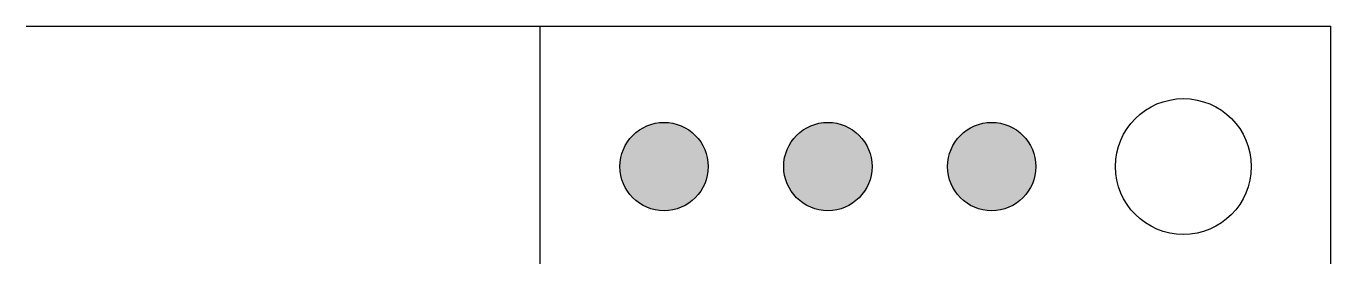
# Model space of a CAD drawing. Header units: metres. Extents: x 0 to 9.6, y -1.75 to 0.
import ezdxf

# ---------------------------------------------------------------- set-up
doc = ezdxf.new("R2010")
doc.units = ezdxf.units.M

msp = doc.modelspace()

# ---------------------------------------------------------------- hatches: boundary and pattern name
h = msp.add_hatch(color=256)
h.dxf.hatch_style = 1
edge = h.paths.add_edge_path()
edge.add_arc((7.1067, -1.0337), 0.325, 0, 360)
edge = h.paths.add_edge_path()
edge.add_arc((4.6954, -1.0337), 0.325, 0, 360)
edge = h.paths.add_edge_path()
edge.add_arc((5.901, -1.0337), 0.325, 0, 360)

# ---------------------------------------------------------------- linework, layer by layer
for p, q in [((0, 0), (9.6032, 0)), ((3.7846, -1.75), (3.7846, 0)), ((9.6032, -1.75), (9.6032, 0))]:
    msp.add_line(p, q)
for centre, radius in [((8.5175, -1.0337), 0.5), ((4.6954, -1.0337), 0.325), ((5.901, -1.0337), 0.325), ((7.1067, -1.0337), 0.325)]:
    msp.add_circle(centre, radius)

doc.saveas('drawing.dxf')
